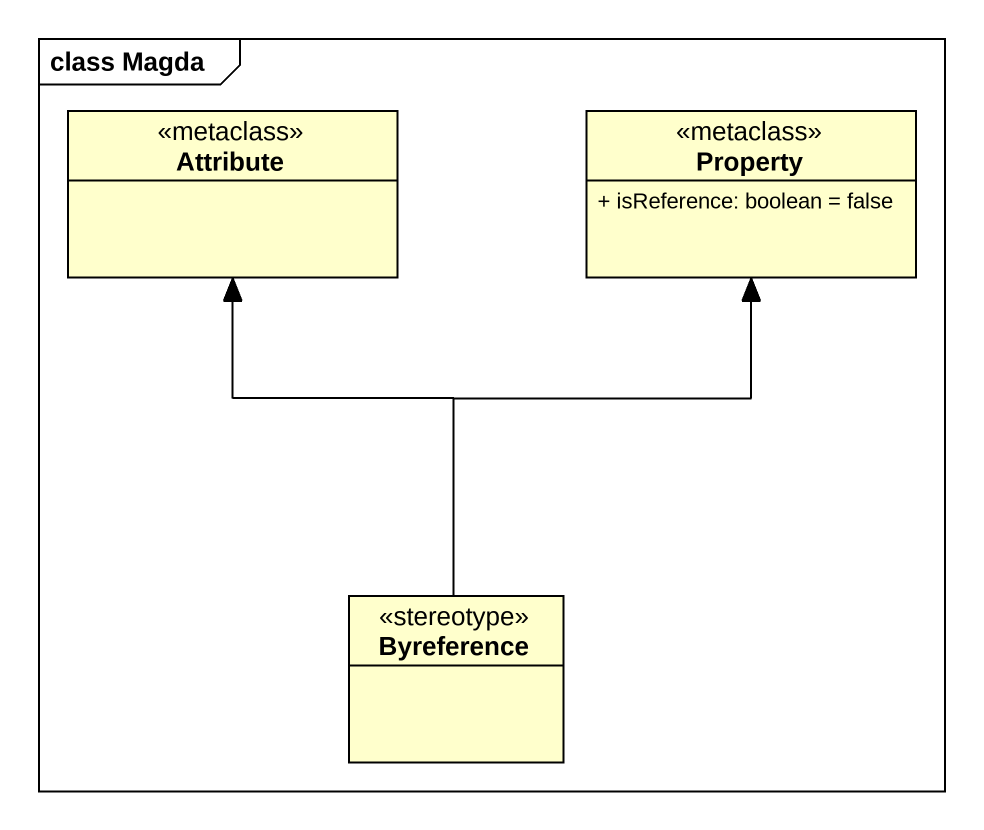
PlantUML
@startuml
mainframe class Magda
hide circle
hide empty members
skinparam classAttributeIconSize 0
class Attribute <<metaclass>>
class Property <<metaclass>> {
  + isReference: boolean = false
}
class Byreference <<stereotype>>
Byreference -up-> Attribute
Byreference -up-> Property
@enduml
